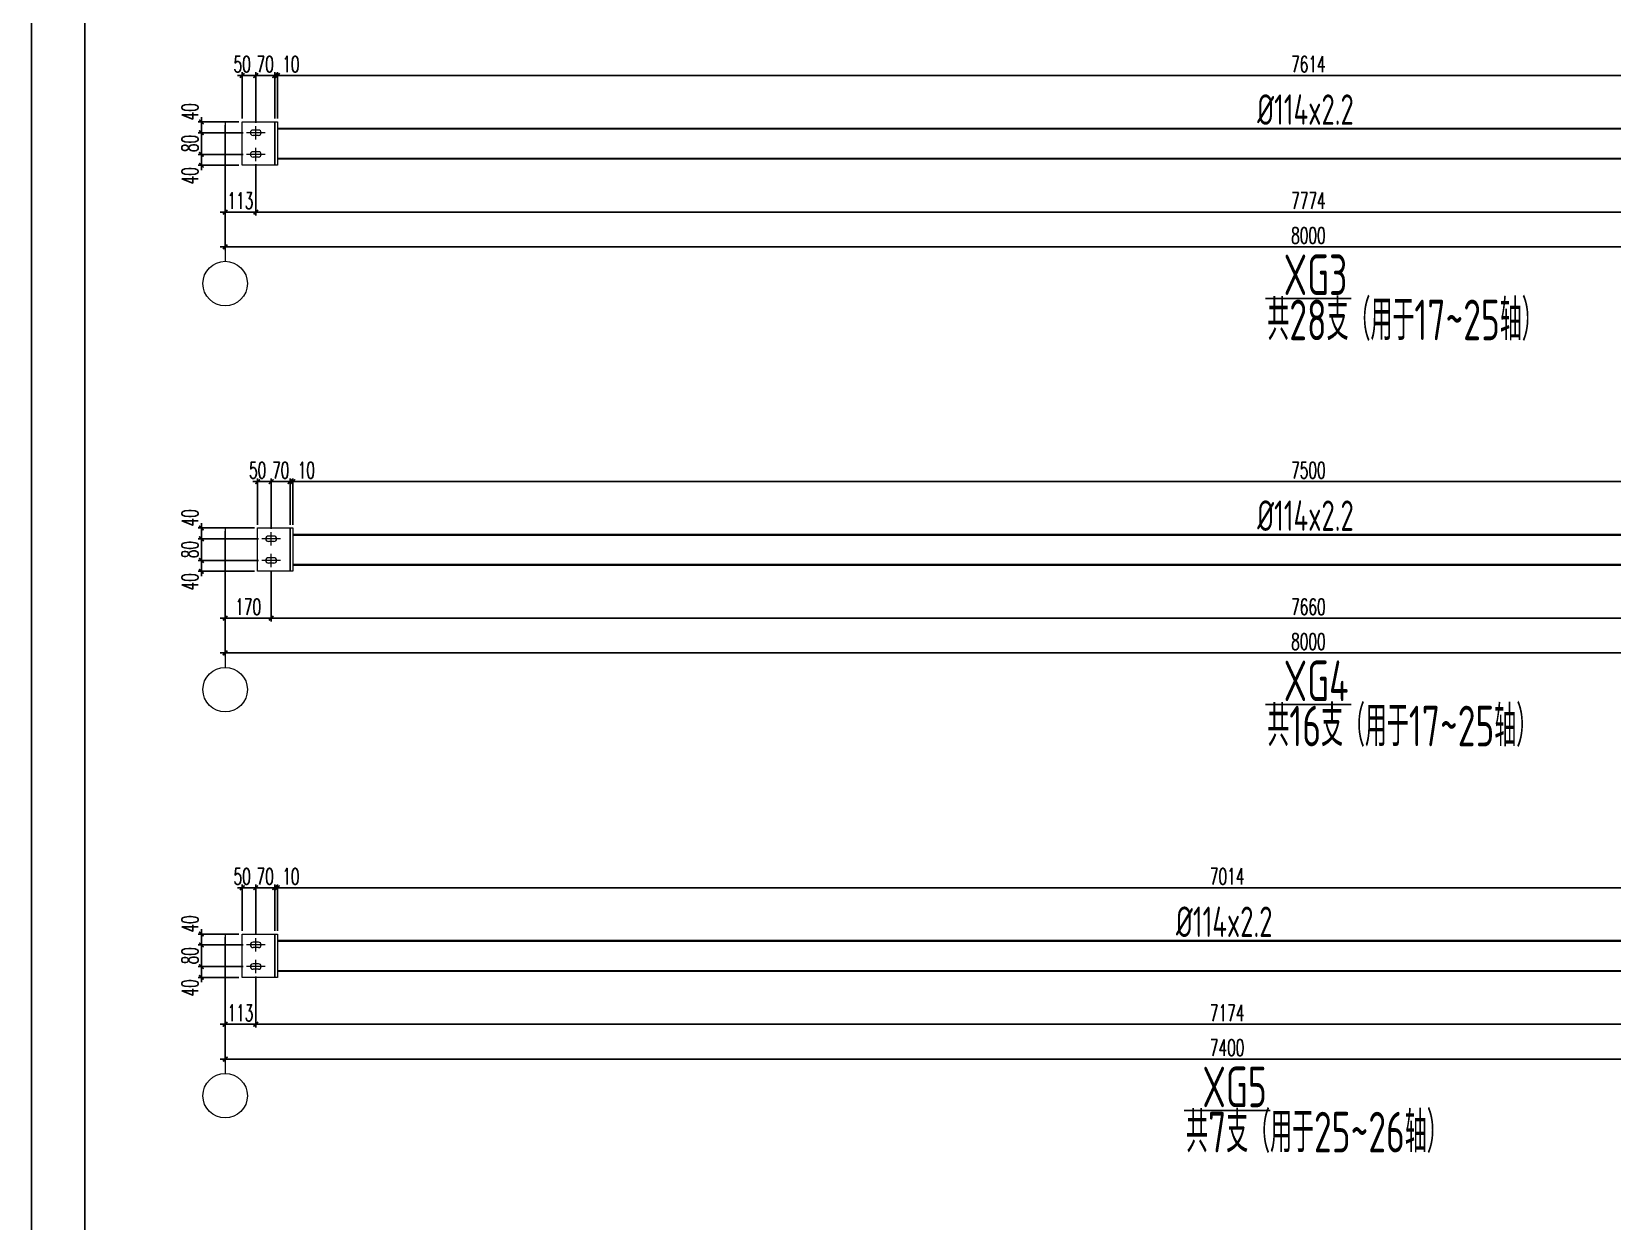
# Model space of a CAD drawing. Header units: inches. Extents: x 129725932 to 129894734, y 55771230 to 55809283.
# Drawn here: x 129785752 to 129791589, y 55779657 to 55784052 of the extents above; entities that cross this region are included whole.
import ezdxf
from ezdxf.enums import TextEntityAlignment as Align

# ---------------------------------------------------------------- set-up
doc = ezdxf.new("R2010")
doc.units = ezdxf.units.IN
doc.header["$MEASUREMENT"] = 0
doc.linetypes.add('CENTER', pattern=[50.8, 31.75, -6.35, 6.35, -6.35])
for name, color, linetype, lineweight in [('Bolt', 252, 'Continuous', 9), ('标注', 8, 'Continuous', 9), ('轴线层', 1, 'CENTER', 15), ('黄线', 2, 'Continuous', 13)]:
    doc.layers.add(name, color=color, linetype=linetype, lineweight=lineweight)
doc.layers.add('DIM', color=3, linetype='Continuous')
doc.layers.add('TK', color=140, linetype='Continuous')
doc.styles.add('ARIAL', font='swisscl.ttf', dxfattribs={"width": 0.7})
doc.styles.add('DIM_FONT', font='romans.shx', dxfattribs={"width": 0.618, "bigfont": '1hztxt.shx'})
doc.styles.add('hz', font='gbenor.shx', dxfattribs={"width": 0.75, "height": 100, "bigfont": 'gbcbig.shx'})
doc.styles.add('HZXY', font='romand.shx', dxfattribs={"bigfont": 'hzxy.shx'})
doc.dimstyles.new('WGH(1)', dxfattribs={"dimscale": 1.2, "dimtxt": 100, "dimasz": 0.5, "dimexe": 75, "dimexo": 75, "dimgap": 50, "dimtad": 1, "dimdec": 0, "dimzin": 0, "dimdsep": 46, "dimtxsty": 'DIM_FONT', "dimblk1": '_DIMX', "dimblk2": '_DIMX', "dimsah": 1, "dimcen": 0.09, "dimclrd": 3, "dimclre": 3, "dimclrt": 7, "dimadec": 0, "dimazin": 0, "dimtfac": 1, "dimtdec": 0, "dimtix": 1, "dimtmove": 2, "dimatfit": 3, "dimldrblk": '_DIMX', "dimfxl": 0, "dimtolj": 1, "dimtzin": 0, "dimarcsym": 0})

# ---------------------------------------------------------------- blocks, each defined once
blk = doc.blocks.new('11111')
at = {"layer": 'TK', "lineweight": -3}
for p, q in [((6334425.8, 2886357), (6334425.8, 2870306.6)), ((6334616.6, 2885879.9), (6334616.6, 2870497.5)), ((6334616.6, 2870497.5), (6334616.6, 2885879.9))]:
    blk.add_line(p, q, dxfattribs=at)
for tag, height, style, width, p in [('PROJECT-NAME', 95.4, 'HZXY', 0.8, (6339242.7, 2871015.3)), ('ITEM-NAME', 95.4, 'HZXY', 0.8, (6341079.8, 2871018.9)), ('DISCIPLINE', 57.3, 'HZXY', 1, (6344328.6, 2871082.6)), ('STATUS', 57.3, 'HZXY', 0.8, (6345235.8, 2871000.4)), ('DRAWING-TITLE', 95.4, 'HZXY', 0.8, (6342797.5, 2870944.3)), ('SCALE', 57.3, 'ARIAL', 1, (6344326.2, 2870923)), ('版本号', 57.3, 'HZXY', 1, (6337057.1, 2870903.9)), ('REWORK-DATE', 57.3, 'ARIAL', 1, (6337574.4, 2870911.2)), ('DRAWING-TITLE', 95.4, 'HZXY', 0.8, (6342791.4, 2870805.4)), ('DATE', 57.3, 'ARIAL', 1, (6344324.1, 2870749.1)), ('版本号', 57.3, 'HZXY', 1, (6337057.1, 2870735.6)), ('REWORK-DATE', 57.3, 'ARIAL', 1, (6337574.4, 2870744.2)), ('DRAWING-TITLE', 95.4, 'HZXY', 0.8, (6342792.9, 2870673)), ('PROJECT-NUMBER', 57.3, 'ARIAL', 0.9, (6345225.3, 2870672.6)), ('REWORK-DATE', 57.3, 'ARIAL', 1, (6337574.4, 2870577.2)), ('DRAWING-NUMBER', 57.3, 'ARIAL', 1, (6344326.7, 2870583.8)), ('版本号', 57.3, 'HZXY', 1, (6337057.1, 2870574.3))]:
    blk.add_attdef(tag, text='', height=height, dxfattribs=dict(at, style=style, width=width)).set_placement(p, align=Align.MIDDLE)
blk = doc.blocks.new('_DIMX')
blk.add_line((-150, 0), (150, 0))
at = {"const_width": 50}
blk.add_lwpolyline([(-70, -70), (70, 70)], dxfattribs=at)
blk = doc.blocks.new('*D886')
at = {"layer": 'Defpoints', "color": 0}
for p in [(129786466.2, 55783718.1), (129786579.2, 55783573.4), (129786466.2, 55783384.8)]:
    blk.add_point(p, dxfattribs=at)
at = {"layer": 'DIM', "color": 3, "lineweight": -2}
for p, q in [((129786466.2, 55783706.1), (129786466.2, 55783372.8)), ((129786579.2, 55783561.4), (129786579.2, 55783372.8)), ((129786466.1, 55783384.8), (129786466, 55783384.8)), ((129786579.2, 55783384.8), (129786466.2, 55783384.8)), ((129786579.3, 55783384.8), (129786579.4, 55783384.8))]:
    blk.add_line(p, q, dxfattribs=at)
at = {"layer": 'DIM', "color": 3, "lineweight": -2, "xscale": 0.1199999999999999, "yscale": 0.1199999999999999, "zscale": 0.1199999999999999}
blk.add_blockref('_DIMX', (129786466.2, 55783384.8), dxfattribs=at)
at = {"layer": 'DIM', "color": 3, "lineweight": -2, "xscale": 0.1199999999999999, "yscale": 0.1199999999999999, "zscale": 0.1199999999999999, "rotation": 180}
blk.add_blockref('_DIMX', (129786579.2, 55783384.8), dxfattribs=at)
at = {"layer": 'DIM', "color": 7, "insert": (129786522.7, 55783426.8), "char_height": 60, "attachment_point": 5, "style": 'DIM_FONT'}
blk.add_mtext('\\A1;113', dxfattribs=at)
blk = doc.blocks.new('*D887')
at = {"layer": 'Defpoints', "color": 0}
for p in [(129786579.2, 55783573.4), (129794353.2, 55783573.4), (129794353.2, 55783384.8)]:
    blk.add_point(p, dxfattribs=at)
at = {"layer": 'DIM', "color": 3, "lineweight": -2}
for p, q in [((129786579.2, 55783561.4), (129786579.2, 55783372.8)), ((129794353.2, 55783561.4), (129794353.2, 55783372.8)), ((129786579.3, 55783384.8), (129794353.1, 55783384.8))]:
    blk.add_line(p, q, dxfattribs=at)
at = {"layer": 'DIM', "color": 3, "lineweight": -2, "xscale": 0.1199999999999999, "yscale": 0.1199999999999999, "zscale": 0.1199999999999999, "rotation": 180}
blk.add_blockref('_DIMX', (129786579.2, 55783384.8), dxfattribs=at)
at = {"layer": 'DIM', "color": 3, "lineweight": -2, "xscale": 0.1199999999999999, "yscale": 0.1199999999999999, "zscale": 0.1199999999999999}
blk.add_blockref('_DIMX', (129794353.2, 55783384.8), dxfattribs=at)
at = {"layer": 'DIM', "color": 7, "insert": (129790466.2, 55783426.8), "char_height": 60, "attachment_point": 5, "style": 'DIM_FONT'}
blk.add_mtext('\\A1;7774', dxfattribs=at)
blk = doc.blocks.new('*D889')
at = {"layer": 'Defpoints', "color": 0}
for p in [(129786466.2, 55783718.1), (129794466.2, 55783718.1), (129794466.2, 55783256.5)]:
    blk.add_point(p, dxfattribs=at)
at = {"layer": 'DIM', "color": 3, "lineweight": -2}
for p, q in [((129786466.2, 55783706.1), (129786466.2, 55783244.5)), ((129794466.2, 55783706.1), (129794466.2, 55783244.5)), ((129786466.3, 55783256.5), (129794466.1, 55783256.5))]:
    blk.add_line(p, q, dxfattribs=at)
at = {"layer": 'DIM', "color": 3, "lineweight": -2, "xscale": 0.1199999999999999, "yscale": 0.1199999999999999, "zscale": 0.1199999999999999, "rotation": 180}
blk.add_blockref('_DIMX', (129786466.2, 55783256.5), dxfattribs=at)
at = {"layer": 'DIM', "color": 3, "lineweight": -2, "xscale": 0.1199999999999999, "yscale": 0.1199999999999999, "zscale": 0.1199999999999999}
blk.add_blockref('_DIMX', (129794466.2, 55783256.5), dxfattribs=at)
at = {"layer": 'DIM', "color": 7, "insert": (129790466.2, 55783298.5), "char_height": 60, "attachment_point": 5, "style": 'DIM_FONT'}
blk.add_mtext('\\A1;8000', dxfattribs=at)
blk = doc.blocks.new('*D890')
at = {"layer": 'Defpoints', "color": 0}
for p in [(129786579.2, 55783889.2), (129786529.2, 55783718.1), (129786579.2, 55783702.8)]:
    blk.add_point(p, dxfattribs=at)
at = {"layer": 'DIM', "color": 3, "lineweight": -2}
for p, q in [((129786529.2, 55783730.1), (129786529.2, 55783901.2)), ((129786579.2, 55783714.8), (129786579.2, 55783901.2)), ((129786529.3, 55783889.2), (129786579.1, 55783889.2))]:
    blk.add_line(p, q, dxfattribs=at)
at = {"layer": 'DIM', "color": 3, "lineweight": -2, "xscale": 0.1199999999999999, "yscale": 0.1199999999999999, "zscale": 0.1199999999999999, "rotation": 180}
blk.add_blockref('_DIMX', (129786529.2, 55783889.2), dxfattribs=at)
at = {"layer": 'DIM', "color": 3, "lineweight": -2, "xscale": 0.1199999999999999, "yscale": 0.1199999999999999, "zscale": 0.1199999999999999}
blk.add_blockref('_DIMX', (129786579.2, 55783889.2), dxfattribs=at)
at = {"layer": 'DIM', "color": 7, "insert": (129786529.1, 55783931.2), "char_height": 60, "attachment_point": 5, "style": 'DIM_FONT'}
blk.add_mtext('\\A1;50', dxfattribs=at)
blk = doc.blocks.new('*D891')
at = {"layer": 'Defpoints', "color": 0}
for p in [(129786649.2, 55783889.2), (129786579.2, 55783702.8), (129786649.2, 55783718.1)]:
    blk.add_point(p, dxfattribs=at)
at = {"layer": 'DIM', "color": 3, "lineweight": -2}
for p, q in [((129786579.2, 55783714.8), (129786579.2, 55783901.2)), ((129786649.2, 55783730.1), (129786649.2, 55783901.2)), ((129786579.1, 55783889.2), (129786579, 55783889.2)), ((129786579.2, 55783889.2), (129786649.2, 55783889.2)), ((129786649.3, 55783889.2), (129786649.4, 55783889.2))]:
    blk.add_line(p, q, dxfattribs=at)
at = {"layer": 'DIM', "color": 3, "lineweight": -2, "xscale": 0.1199999999999999, "yscale": 0.1199999999999999, "zscale": 0.1199999999999999}
blk.add_blockref('_DIMX', (129786579.2, 55783889.2), dxfattribs=at)
at = {"layer": 'DIM', "color": 3, "lineweight": -2, "xscale": 0.1199999999999999, "yscale": 0.1199999999999999, "zscale": 0.1199999999999999, "rotation": 180}
blk.add_blockref('_DIMX', (129786649.2, 55783889.2), dxfattribs=at)
at = {"layer": 'DIM', "color": 7, "insert": (129786614.2, 55783931.2), "char_height": 60, "attachment_point": 5, "style": 'DIM_FONT'}
blk.add_mtext('\\A1;70', dxfattribs=at)
blk = doc.blocks.new('*D892')
at = {"layer": 'Defpoints', "color": 0}
for p in [(129786659.2, 55783889.2), (129786649.2, 55783718.1), (129786659.2, 55783718.1)]:
    blk.add_point(p, dxfattribs=at)
at = {"layer": 'DIM', "color": 3, "lineweight": -2}
for p, q in [((129786649.2, 55783730.1), (129786649.2, 55783901.2)), ((129786659.2, 55783730.1), (129786659.2, 55783901.2)), ((129786649.1, 55783889.2), (129786649, 55783889.2)), ((129786649.2, 55783889.2), (129786659.2, 55783889.2)), ((129786659.3, 55783889.2), (129786659.4, 55783889.2))]:
    blk.add_line(p, q, dxfattribs=at)
at = {"layer": 'DIM', "color": 3, "lineweight": -2, "xscale": 0.1199999999999999, "yscale": 0.1199999999999999, "zscale": 0.1199999999999999}
blk.add_blockref('_DIMX', (129786649.2, 55783889.2), dxfattribs=at)
at = {"layer": 'DIM', "color": 3, "lineweight": -2, "xscale": 0.1199999999999999, "yscale": 0.1199999999999999, "zscale": 0.1199999999999999, "rotation": 180}
blk.add_blockref('_DIMX', (129786659.2, 55783889.2), dxfattribs=at)
at = {"layer": 'DIM', "color": 7, "insert": (129786708.9, 55783931.2), "char_height": 60, "attachment_point": 5, "style": 'DIM_FONT'}
blk.add_mtext('\\A1;10', dxfattribs=at)
blk = doc.blocks.new('*D893')
at = {"layer": 'Defpoints', "color": 0}
for p in [(129794273.2, 55783889.2), (129786659.2, 55783718.1), (129794273.2, 55783718.1)]:
    blk.add_point(p, dxfattribs=at)
at = {"layer": 'DIM', "color": 3, "lineweight": -2}
for p, q in [((129786659.2, 55783730.1), (129786659.2, 55783901.2)), ((129794273.2, 55783730.1), (129794273.2, 55783901.2)), ((129786659.3, 55783889.2), (129794273.1, 55783889.2))]:
    blk.add_line(p, q, dxfattribs=at)
at = {"layer": 'DIM', "color": 3, "lineweight": -2, "xscale": 0.1199999999999999, "yscale": 0.1199999999999999, "zscale": 0.1199999999999999, "rotation": 180}
blk.add_blockref('_DIMX', (129786659.2, 55783889.2), dxfattribs=at)
at = {"layer": 'DIM', "color": 3, "lineweight": -2, "xscale": 0.1199999999999999, "yscale": 0.1199999999999999, "zscale": 0.1199999999999999}
blk.add_blockref('_DIMX', (129794273.2, 55783889.2), dxfattribs=at)
at = {"layer": 'DIM', "color": 7, "insert": (129790466.2, 55783931.2), "char_height": 60, "attachment_point": 5, "style": 'DIM_FONT'}
blk.add_mtext('\\A1;7614', dxfattribs=at)
blk = doc.blocks.new('*D897')
at = {"layer": 'Defpoints', "color": 0}
for p in [(129786378.4, 55783678.1), (129786529.2, 55783718.1), (129786544.5, 55783678.1)]:
    blk.add_point(p, dxfattribs=at)
at = {"layer": 'DIM', "color": 3, "lineweight": -2}
for p, q in [((129786517.2, 55783718.1), (129786366.4, 55783718.1)), ((129786532.5, 55783678.1), (129786366.4, 55783678.1)), ((129786378.4, 55783718), (129786378.4, 55783678.2))]:
    blk.add_line(p, q, dxfattribs=at)
at = {"layer": 'DIM', "color": 3, "lineweight": -2, "xscale": 0.1199999999999999, "yscale": 0.1199999999999999, "zscale": 0.1199999999999999}
for p, rotation in [((129786378.4, 55783718.1), 90), ((129786378.4, 55783678.1), 270)]:
    blk.add_blockref('_DIMX', p, dxfattribs=dict(at, rotation=rotation))
at = {"layer": 'DIM', "color": 7, "insert": (129786336.4, 55783755.4), "char_height": 60, "attachment_point": 5, "rotation": 90, "style": 'DIM_FONT'}
blk.add_mtext('\\A1;40', dxfattribs=at)
blk = doc.blocks.new('*D898')
at = {"layer": 'Defpoints', "color": 0}
for p in [(129786544.5, 55783678.1), (129786378.4, 55783598.1), (129786544.5, 55783598.1)]:
    blk.add_point(p, dxfattribs=at)
at = {"layer": 'DIM', "color": 3, "lineweight": -2}
for p, q in [((129786532.5, 55783678.1), (129786366.4, 55783678.1)), ((129786378.4, 55783678.2), (129786378.4, 55783678.3)), ((129786378.4, 55783678.1), (129786378.4, 55783598.1)), ((129786532.5, 55783598.1), (129786366.4, 55783598.1)), ((129786378.4, 55783598), (129786378.4, 55783597.8))]:
    blk.add_line(p, q, dxfattribs=at)
at = {"layer": 'DIM', "color": 3, "lineweight": -2, "xscale": 0.1199999999999999, "yscale": 0.1199999999999999, "zscale": 0.1199999999999999}
for p, rotation in [((129786378.4, 55783678.1), 270), ((129786378.4, 55783598.1), 90)]:
    blk.add_blockref('_DIMX', p, dxfattribs=dict(at, rotation=rotation))
at = {"layer": 'DIM', "color": 7, "insert": (129786336.4, 55783638.1), "char_height": 60, "attachment_point": 5, "rotation": 90, "style": 'DIM_FONT'}
blk.add_mtext('\\A1;80', dxfattribs=at)
blk = doc.blocks.new('*D899')
at = {"layer": 'Defpoints', "color": 0}
for p in [(129786378.4, 55783558.1), (129786529.2, 55783558.1), (129786544.5, 55783598.1)]:
    blk.add_point(p, dxfattribs=at)
at = {"layer": 'DIM', "color": 3, "lineweight": -2}
for p, q in [((129786532.5, 55783598.1), (129786366.4, 55783598.1)), ((129786517.2, 55783558.1), (129786366.4, 55783558.1)), ((129786378.4, 55783598), (129786378.4, 55783558.2))]:
    blk.add_line(p, q, dxfattribs=at)
at = {"layer": 'DIM', "color": 3, "lineweight": -2, "xscale": 0.1199999999999999, "yscale": 0.1199999999999999, "zscale": 0.1199999999999999}
for p, rotation in [((129786378.4, 55783598.1), 90), ((129786378.4, 55783558.1), 270)]:
    blk.add_blockref('_DIMX', p, dxfattribs=dict(at, rotation=rotation))
at = {"layer": 'DIM', "color": 7, "insert": (129786336.4, 55783519.1), "char_height": 60, "attachment_point": 5, "rotation": 90, "style": 'DIM_FONT'}
blk.add_mtext('\\A1;40', dxfattribs=at)
blk = doc.blocks.new('*D900')
at = {"layer": 'Defpoints', "color": 0}
for p in [(129786466.2, 55780718.1), (129786579.2, 55780573.4), (129786466.2, 55780384.8)]:
    blk.add_point(p, dxfattribs=at)
at = {"layer": 'DIM', "color": 3, "lineweight": -2}
for p, q in [((129786466.2, 55780706.1), (129786466.2, 55780372.8)), ((129786579.2, 55780561.4), (129786579.2, 55780372.8)), ((129786466.1, 55780384.8), (129786466, 55780384.8)), ((129786579.2, 55780384.8), (129786466.2, 55780384.8)), ((129786579.3, 55780384.8), (129786579.4, 55780384.8))]:
    blk.add_line(p, q, dxfattribs=at)
at = {"layer": 'DIM', "color": 3, "lineweight": -2, "xscale": 0.1199999999999999, "yscale": 0.1199999999999999, "zscale": 0.1199999999999999}
blk.add_blockref('_DIMX', (129786466.2, 55780384.8), dxfattribs=at)
at = {"layer": 'DIM', "color": 3, "lineweight": -2, "xscale": 0.1199999999999999, "yscale": 0.1199999999999999, "zscale": 0.1199999999999999, "rotation": 180}
blk.add_blockref('_DIMX', (129786579.2, 55780384.8), dxfattribs=at)
at = {"layer": 'DIM', "color": 7, "insert": (129786522.7, 55780426.8), "char_height": 60, "attachment_point": 5, "style": 'DIM_FONT'}
blk.add_mtext('\\A1;113', dxfattribs=at)
blk = doc.blocks.new('*D901')
at = {"layer": 'Defpoints', "color": 0}
for p in [(129786579.2, 55780573.4), (129793753.2, 55780573.4), (129793753.2, 55780384.8)]:
    blk.add_point(p, dxfattribs=at)
at = {"layer": 'DIM', "color": 3, "lineweight": -2}
for p, q in [((129786579.2, 55780561.4), (129786579.2, 55780372.8)), ((129793753.2, 55780561.4), (129793753.2, 55780372.8)), ((129786579.3, 55780384.8), (129793753.1, 55780384.8))]:
    blk.add_line(p, q, dxfattribs=at)
at = {"layer": 'DIM', "color": 3, "lineweight": -2, "xscale": 0.1199999999999999, "yscale": 0.1199999999999999, "zscale": 0.1199999999999999, "rotation": 180}
blk.add_blockref('_DIMX', (129786579.2, 55780384.8), dxfattribs=at)
at = {"layer": 'DIM', "color": 3, "lineweight": -2, "xscale": 0.1199999999999999, "yscale": 0.1199999999999999, "zscale": 0.1199999999999999}
blk.add_blockref('_DIMX', (129793753.2, 55780384.8), dxfattribs=at)
at = {"layer": 'DIM', "color": 7, "insert": (129790166.2, 55780426.8), "char_height": 60, "attachment_point": 5, "style": 'DIM_FONT'}
blk.add_mtext('\\A1;7174', dxfattribs=at)
blk = doc.blocks.new('*D903')
at = {"layer": 'Defpoints', "color": 0}
for p in [(129786466.2, 55780718.1), (129793866.2, 55780718.1), (129793866.2, 55780256.5)]:
    blk.add_point(p, dxfattribs=at)
at = {"layer": 'DIM', "color": 3, "lineweight": -2}
for p, q in [((129786466.2, 55780706.1), (129786466.2, 55780244.5)), ((129793866.2, 55780706.1), (129793866.2, 55780244.5)), ((129786466.3, 55780256.5), (129793866.1, 55780256.5))]:
    blk.add_line(p, q, dxfattribs=at)
at = {"layer": 'DIM', "color": 3, "lineweight": -2, "xscale": 0.1199999999999999, "yscale": 0.1199999999999999, "zscale": 0.1199999999999999, "rotation": 180}
blk.add_blockref('_DIMX', (129786466.2, 55780256.5), dxfattribs=at)
at = {"layer": 'DIM', "color": 3, "lineweight": -2, "xscale": 0.1199999999999999, "yscale": 0.1199999999999999, "zscale": 0.1199999999999999}
blk.add_blockref('_DIMX', (129793866.2, 55780256.5), dxfattribs=at)
at = {"layer": 'DIM', "color": 7, "insert": (129790166.2, 55780298.5), "char_height": 60, "attachment_point": 5, "style": 'DIM_FONT'}
blk.add_mtext('\\A1;7400', dxfattribs=at)
blk = doc.blocks.new('*D904')
at = {"layer": 'Defpoints', "color": 0}
for p in [(129786579.2, 55780889.2), (129786529.2, 55780718.1), (129786579.2, 55780702.8)]:
    blk.add_point(p, dxfattribs=at)
at = {"layer": 'DIM', "color": 3, "lineweight": -2}
for p, q in [((129786529.2, 55780730.1), (129786529.2, 55780901.2)), ((129786529.3, 55780889.2), (129786579.1, 55780889.2)), ((129786579.2, 55780714.8), (129786579.2, 55780901.2))]:
    blk.add_line(p, q, dxfattribs=at)
at = {"layer": 'DIM', "color": 3, "lineweight": -2, "xscale": 0.1199999999999999, "yscale": 0.1199999999999999, "zscale": 0.1199999999999999, "rotation": 180}
blk.add_blockref('_DIMX', (129786529.2, 55780889.2), dxfattribs=at)
at = {"layer": 'DIM', "color": 3, "lineweight": -2, "xscale": 0.1199999999999999, "yscale": 0.1199999999999999, "zscale": 0.1199999999999999}
blk.add_blockref('_DIMX', (129786579.2, 55780889.2), dxfattribs=at)
at = {"layer": 'DIM', "color": 7, "insert": (129786529.1, 55780931.2), "char_height": 60, "attachment_point": 5, "style": 'DIM_FONT'}
blk.add_mtext('\\A1;50', dxfattribs=at)
blk = doc.blocks.new('*D905')
at = {"layer": 'Defpoints', "color": 0}
for p in [(129786649.2, 55780889.2), (129786579.2, 55780702.8), (129786649.2, 55780718.1)]:
    blk.add_point(p, dxfattribs=at)
at = {"layer": 'DIM', "color": 3, "lineweight": -2}
for p, q in [((129786579.1, 55780889.2), (129786579, 55780889.2)), ((129786579.2, 55780714.8), (129786579.2, 55780901.2)), ((129786579.2, 55780889.2), (129786649.2, 55780889.2)), ((129786649.2, 55780730.1), (129786649.2, 55780901.2)), ((129786649.3, 55780889.2), (129786649.4, 55780889.2))]:
    blk.add_line(p, q, dxfattribs=at)
at = {"layer": 'DIM', "color": 3, "lineweight": -2, "xscale": 0.1199999999999999, "yscale": 0.1199999999999999, "zscale": 0.1199999999999999}
blk.add_blockref('_DIMX', (129786579.2, 55780889.2), dxfattribs=at)
at = {"layer": 'DIM', "color": 3, "lineweight": -2, "xscale": 0.1199999999999999, "yscale": 0.1199999999999999, "zscale": 0.1199999999999999, "rotation": 180}
blk.add_blockref('_DIMX', (129786649.2, 55780889.2), dxfattribs=at)
at = {"layer": 'DIM', "color": 7, "insert": (129786614.2, 55780931.2), "char_height": 60, "attachment_point": 5, "style": 'DIM_FONT'}
blk.add_mtext('\\A1;70', dxfattribs=at)
blk = doc.blocks.new('*D906')
at = {"layer": 'Defpoints', "color": 0}
for p in [(129786659.2, 55780889.2), (129786649.2, 55780718.1), (129786659.2, 55780718.1)]:
    blk.add_point(p, dxfattribs=at)
at = {"layer": 'DIM', "color": 3, "lineweight": -2}
for p, q in [((129786649.1, 55780889.2), (129786649, 55780889.2)), ((129786649.2, 55780730.1), (129786649.2, 55780901.2)), ((129786649.2, 55780889.2), (129786659.2, 55780889.2)), ((129786659.2, 55780730.1), (129786659.2, 55780901.2)), ((129786659.3, 55780889.2), (129786659.4, 55780889.2))]:
    blk.add_line(p, q, dxfattribs=at)
at = {"layer": 'DIM', "color": 3, "lineweight": -2, "xscale": 0.1199999999999999, "yscale": 0.1199999999999999, "zscale": 0.1199999999999999}
blk.add_blockref('_DIMX', (129786649.2, 55780889.2), dxfattribs=at)
at = {"layer": 'DIM', "color": 3, "lineweight": -2, "xscale": 0.1199999999999999, "yscale": 0.1199999999999999, "zscale": 0.1199999999999999, "rotation": 180}
blk.add_blockref('_DIMX', (129786659.2, 55780889.2), dxfattribs=at)
at = {"layer": 'DIM', "color": 7, "insert": (129786708.9, 55780931.2), "char_height": 60, "attachment_point": 5, "style": 'DIM_FONT'}
blk.add_mtext('\\A1;10', dxfattribs=at)
blk = doc.blocks.new('*D907')
at = {"layer": 'Defpoints', "color": 0}
for p in [(129793673.2, 55780889.2), (129786659.2, 55780718.1), (129793673.2, 55780718.1)]:
    blk.add_point(p, dxfattribs=at)
at = {"layer": 'DIM', "color": 3, "lineweight": -2}
for p, q in [((129786659.2, 55780730.1), (129786659.2, 55780901.2)), ((129786659.3, 55780889.2), (129793673.1, 55780889.2)), ((129793673.2, 55780730.1), (129793673.2, 55780901.2))]:
    blk.add_line(p, q, dxfattribs=at)
at = {"layer": 'DIM', "color": 3, "lineweight": -2, "xscale": 0.1199999999999999, "yscale": 0.1199999999999999, "zscale": 0.1199999999999999, "rotation": 180}
blk.add_blockref('_DIMX', (129786659.2, 55780889.2), dxfattribs=at)
at = {"layer": 'DIM', "color": 3, "lineweight": -2, "xscale": 0.1199999999999999, "yscale": 0.1199999999999999, "zscale": 0.1199999999999999}
blk.add_blockref('_DIMX', (129793673.2, 55780889.2), dxfattribs=at)
at = {"layer": 'DIM', "color": 7, "insert": (129790166.2, 55780931.2), "char_height": 60, "attachment_point": 5, "style": 'DIM_FONT'}
blk.add_mtext('\\A1;7014', dxfattribs=at)
blk = doc.blocks.new('*D911')
at = {"layer": 'Defpoints', "color": 0}
for p in [(129786529.2, 55780718.1), (129786378.4, 55780678.1), (129786544.5, 55780678.1)]:
    blk.add_point(p, dxfattribs=at)
at = {"layer": 'DIM', "color": 3, "lineweight": -2}
for p, q in [((129786517.2, 55780718.1), (129786366.4, 55780718.1)), ((129786378.4, 55780718), (129786378.4, 55780678.2)), ((129786532.5, 55780678.1), (129786366.4, 55780678.1))]:
    blk.add_line(p, q, dxfattribs=at)
at = {"layer": 'DIM', "color": 3, "lineweight": -2, "xscale": 0.1199999999999999, "yscale": 0.1199999999999999, "zscale": 0.1199999999999999}
for p, rotation in [((129786378.4, 55780718.1), 90), ((129786378.4, 55780678.1), 270)]:
    blk.add_blockref('_DIMX', p, dxfattribs=dict(at, rotation=rotation))
at = {"layer": 'DIM', "color": 7, "insert": (129786336.4, 55780755.4), "char_height": 60, "attachment_point": 5, "rotation": 90, "style": 'DIM_FONT'}
blk.add_mtext('\\A1;40', dxfattribs=at)
blk = doc.blocks.new('*D912')
at = {"layer": 'Defpoints', "color": 0}
for p in [(129786544.5, 55780678.1), (129786378.4, 55780598.1), (129786544.5, 55780598.1)]:
    blk.add_point(p, dxfattribs=at)
at = {"layer": 'DIM', "color": 3, "lineweight": -2}
for p, q in [((129786532.5, 55780678.1), (129786366.4, 55780678.1)), ((129786378.4, 55780678.2), (129786378.4, 55780678.3)), ((129786378.4, 55780678.1), (129786378.4, 55780598.1)), ((129786532.5, 55780598.1), (129786366.4, 55780598.1)), ((129786378.4, 55780598), (129786378.4, 55780597.8))]:
    blk.add_line(p, q, dxfattribs=at)
at = {"layer": 'DIM', "color": 3, "lineweight": -2, "xscale": 0.1199999999999999, "yscale": 0.1199999999999999, "zscale": 0.1199999999999999}
for p, rotation in [((129786378.4, 55780678.1), 270), ((129786378.4, 55780598.1), 90)]:
    blk.add_blockref('_DIMX', p, dxfattribs=dict(at, rotation=rotation))
at = {"layer": 'DIM', "color": 7, "insert": (129786336.4, 55780638.1), "char_height": 60, "attachment_point": 5, "rotation": 90, "style": 'DIM_FONT'}
blk.add_mtext('\\A1;80', dxfattribs=at)
blk = doc.blocks.new('*D913')
at = {"layer": 'Defpoints', "color": 0}
for p in [(129786544.5, 55780598.1), (129786378.4, 55780558.1), (129786529.2, 55780558.1)]:
    blk.add_point(p, dxfattribs=at)
at = {"layer": 'DIM', "color": 3, "lineweight": -2}
for p, q in [((129786532.5, 55780598.1), (129786366.4, 55780598.1)), ((129786378.4, 55780598), (129786378.4, 55780558.2)), ((129786517.2, 55780558.1), (129786366.4, 55780558.1))]:
    blk.add_line(p, q, dxfattribs=at)
at = {"layer": 'DIM', "color": 3, "lineweight": -2, "xscale": 0.1199999999999999, "yscale": 0.1199999999999999, "zscale": 0.1199999999999999}
for p, rotation in [((129786378.4, 55780598.1), 90), ((129786378.4, 55780558.1), 270)]:
    blk.add_blockref('_DIMX', p, dxfattribs=dict(at, rotation=rotation))
at = {"layer": 'DIM', "color": 7, "insert": (129786336.4, 55780519.1), "char_height": 60, "attachment_point": 5, "rotation": 90, "style": 'DIM_FONT'}
blk.add_mtext('\\A1;40', dxfattribs=at)
blk = doc.blocks.new('*D946')
at = {"layer": 'Defpoints', "color": 0}
for p in [(129786466.2, 55782218.1), (129786636.2, 55782073.4), (129786466.2, 55781884.8)]:
    blk.add_point(p, dxfattribs=at)
at = {"layer": 'DIM', "color": 3, "lineweight": -2}
for p, q in [((129786466.2, 55782206.1), (129786466.2, 55781872.8)), ((129786636.2, 55782061.4), (129786636.2, 55781872.8)), ((129786636.1, 55781884.8), (129786466.3, 55781884.8))]:
    blk.add_line(p, q, dxfattribs=at)
at = {"layer": 'DIM', "color": 3, "lineweight": -2, "xscale": 0.1199999999999999, "yscale": 0.1199999999999999, "zscale": 0.1199999999999999, "rotation": 180}
blk.add_blockref('_DIMX', (129786466.2, 55781884.8), dxfattribs=at)
at = {"layer": 'DIM', "color": 3, "lineweight": -2, "xscale": 0.1199999999999999, "yscale": 0.1199999999999999, "zscale": 0.1199999999999999}
blk.add_blockref('_DIMX', (129786636.2, 55781884.8), dxfattribs=at)
at = {"layer": 'DIM', "color": 7, "insert": (129786551.2, 55781926.8), "char_height": 60, "attachment_point": 5, "style": 'DIM_FONT'}
blk.add_mtext('\\A1;170', dxfattribs=at)
blk = doc.blocks.new('*D947')
at = {"layer": 'Defpoints', "color": 0}
for p in [(129786636.2, 55782073.4), (129794296.2, 55782073.4), (129794296.2, 55781884.8)]:
    blk.add_point(p, dxfattribs=at)
at = {"layer": 'DIM', "color": 3, "lineweight": -2}
for p, q in [((129786636.2, 55782061.4), (129786636.2, 55781872.8)), ((129794296.2, 55782061.4), (129794296.2, 55781872.8)), ((129786636.3, 55781884.8), (129794296.1, 55781884.8))]:
    blk.add_line(p, q, dxfattribs=at)
at = {"layer": 'DIM', "color": 3, "lineweight": -2, "xscale": 0.1199999999999999, "yscale": 0.1199999999999999, "zscale": 0.1199999999999999, "rotation": 180}
blk.add_blockref('_DIMX', (129786636.2, 55781884.8), dxfattribs=at)
at = {"layer": 'DIM', "color": 3, "lineweight": -2, "xscale": 0.1199999999999999, "yscale": 0.1199999999999999, "zscale": 0.1199999999999999}
blk.add_blockref('_DIMX', (129794296.2, 55781884.8), dxfattribs=at)
at = {"layer": 'DIM', "color": 7, "insert": (129790466.2, 55781926.8), "char_height": 60, "attachment_point": 5, "style": 'DIM_FONT'}
blk.add_mtext('\\A1;7660', dxfattribs=at)
blk = doc.blocks.new('*D949')
at = {"layer": 'Defpoints', "color": 0}
for p in [(129786466.2, 55782218.1), (129794466.2, 55782218.1), (129794466.2, 55781756.5)]:
    blk.add_point(p, dxfattribs=at)
at = {"layer": 'DIM', "color": 3, "lineweight": -2}
for p, q in [((129786466.2, 55782206.1), (129786466.2, 55781744.5)), ((129794466.2, 55782206.1), (129794466.2, 55781744.5)), ((129786466.3, 55781756.5), (129794466.1, 55781756.5))]:
    blk.add_line(p, q, dxfattribs=at)
at = {"layer": 'DIM', "color": 3, "lineweight": -2, "xscale": 0.1199999999999999, "yscale": 0.1199999999999999, "zscale": 0.1199999999999999, "rotation": 180}
blk.add_blockref('_DIMX', (129786466.2, 55781756.5), dxfattribs=at)
at = {"layer": 'DIM', "color": 3, "lineweight": -2, "xscale": 0.1199999999999999, "yscale": 0.1199999999999999, "zscale": 0.1199999999999999}
blk.add_blockref('_DIMX', (129794466.2, 55781756.5), dxfattribs=at)
at = {"layer": 'DIM', "color": 7, "insert": (129790466.2, 55781798.5), "char_height": 60, "attachment_point": 5, "style": 'DIM_FONT'}
blk.add_mtext('\\A1;8000', dxfattribs=at)
blk = doc.blocks.new('*D950')
at = {"layer": 'Defpoints', "color": 0}
for p in [(129786636.2, 55782389.2), (129786586.2, 55782218.1), (129786636.2, 55782202.8)]:
    blk.add_point(p, dxfattribs=at)
at = {"layer": 'DIM', "color": 3, "lineweight": -2}
for p, q in [((129786586.2, 55782230.1), (129786586.2, 55782401.2)), ((129786586.3, 55782389.2), (129786636.1, 55782389.2)), ((129786636.2, 55782214.8), (129786636.2, 55782401.2))]:
    blk.add_line(p, q, dxfattribs=at)
at = {"layer": 'DIM', "color": 3, "lineweight": -2, "xscale": 0.1199999999999999, "yscale": 0.1199999999999999, "zscale": 0.1199999999999999, "rotation": 180}
blk.add_blockref('_DIMX', (129786586.2, 55782389.2), dxfattribs=at)
at = {"layer": 'DIM', "color": 3, "lineweight": -2, "xscale": 0.1199999999999999, "yscale": 0.1199999999999999, "zscale": 0.1199999999999999}
blk.add_blockref('_DIMX', (129786636.2, 55782389.2), dxfattribs=at)
at = {"layer": 'DIM', "color": 7, "insert": (129786586.1, 55782431.2), "char_height": 60, "attachment_point": 5, "style": 'DIM_FONT'}
blk.add_mtext('\\A1;50', dxfattribs=at)
blk = doc.blocks.new('*D951')
at = {"layer": 'Defpoints', "color": 0}
for p in [(129786706.2, 55782389.2), (129786636.2, 55782202.8), (129786706.2, 55782218.1)]:
    blk.add_point(p, dxfattribs=at)
at = {"layer": 'DIM', "color": 3, "lineweight": -2}
for p, q in [((129786636.1, 55782389.2), (129786636, 55782389.2)), ((129786636.2, 55782214.8), (129786636.2, 55782401.2)), ((129786636.2, 55782389.2), (129786706.2, 55782389.2)), ((129786706.2, 55782230.1), (129786706.2, 55782401.2)), ((129786706.3, 55782389.2), (129786706.4, 55782389.2))]:
    blk.add_line(p, q, dxfattribs=at)
at = {"layer": 'DIM', "color": 3, "lineweight": -2, "xscale": 0.1199999999999999, "yscale": 0.1199999999999999, "zscale": 0.1199999999999999}
blk.add_blockref('_DIMX', (129786636.2, 55782389.2), dxfattribs=at)
at = {"layer": 'DIM', "color": 3, "lineweight": -2, "xscale": 0.1199999999999999, "yscale": 0.1199999999999999, "zscale": 0.1199999999999999, "rotation": 180}
blk.add_blockref('_DIMX', (129786706.2, 55782389.2), dxfattribs=at)
at = {"layer": 'DIM', "color": 7, "insert": (129786671.2, 55782431.2), "char_height": 60, "attachment_point": 5, "style": 'DIM_FONT'}
blk.add_mtext('\\A1;70', dxfattribs=at)
blk = doc.blocks.new('*D952')
at = {"layer": 'Defpoints', "color": 0}
for p in [(129786716.2, 55782389.2), (129786706.2, 55782218.1), (129786716.2, 55782218.1)]:
    blk.add_point(p, dxfattribs=at)
at = {"layer": 'DIM', "color": 3, "lineweight": -2}
for p, q in [((129786706.1, 55782389.2), (129786706, 55782389.2)), ((129786706.2, 55782230.1), (129786706.2, 55782401.2)), ((129786706.2, 55782389.2), (129786716.2, 55782389.2)), ((129786716.2, 55782230.1), (129786716.2, 55782401.2)), ((129786716.3, 55782389.2), (129786716.4, 55782389.2))]:
    blk.add_line(p, q, dxfattribs=at)
at = {"layer": 'DIM', "color": 3, "lineweight": -2, "xscale": 0.1199999999999999, "yscale": 0.1199999999999999, "zscale": 0.1199999999999999}
blk.add_blockref('_DIMX', (129786706.2, 55782389.2), dxfattribs=at)
at = {"layer": 'DIM', "color": 3, "lineweight": -2, "xscale": 0.1199999999999999, "yscale": 0.1199999999999999, "zscale": 0.1199999999999999, "rotation": 180}
blk.add_blockref('_DIMX', (129786716.2, 55782389.2), dxfattribs=at)
at = {"layer": 'DIM', "color": 7, "insert": (129786765.9, 55782431.2), "char_height": 60, "attachment_point": 5, "style": 'DIM_FONT'}
blk.add_mtext('\\A1;10', dxfattribs=at)
blk = doc.blocks.new('*D953')
at = {"layer": 'Defpoints', "color": 0}
for p in [(129794216.2, 55782389.2), (129786716.2, 55782218.1), (129794216.2, 55782218.1)]:
    blk.add_point(p, dxfattribs=at)
at = {"layer": 'DIM', "color": 3, "lineweight": -2}
for p, q in [((129786716.2, 55782230.1), (129786716.2, 55782401.2)), ((129786716.3, 55782389.2), (129794216.1, 55782389.2)), ((129794216.2, 55782230.1), (129794216.2, 55782401.2))]:
    blk.add_line(p, q, dxfattribs=at)
at = {"layer": 'DIM', "color": 3, "lineweight": -2, "xscale": 0.1199999999999999, "yscale": 0.1199999999999999, "zscale": 0.1199999999999999, "rotation": 180}
blk.add_blockref('_DIMX', (129786716.2, 55782389.2), dxfattribs=at)
at = {"layer": 'DIM', "color": 3, "lineweight": -2, "xscale": 0.1199999999999999, "yscale": 0.1199999999999999, "zscale": 0.1199999999999999}
blk.add_blockref('_DIMX', (129794216.2, 55782389.2), dxfattribs=at)
at = {"layer": 'DIM', "color": 7, "insert": (129790466.2, 55782431.2), "char_height": 60, "attachment_point": 5, "style": 'DIM_FONT'}
blk.add_mtext('\\A1;7500', dxfattribs=at)
blk = doc.blocks.new('*D957')
at = {"layer": 'Defpoints', "color": 0}
for p in [(129786586.2, 55782218.1), (129786378.4, 55782178.1), (129786601.5, 55782178.1)]:
    blk.add_point(p, dxfattribs=at)
at = {"layer": 'DIM', "color": 3, "lineweight": -2}
for p, q in [((129786574.2, 55782218.1), (129786366.4, 55782218.1)), ((129786378.4, 55782218), (129786378.4, 55782178.2)), ((129786589.5, 55782178.1), (129786366.4, 55782178.1))]:
    blk.add_line(p, q, dxfattribs=at)
at = {"layer": 'DIM', "color": 3, "lineweight": -2, "xscale": 0.1199999999999999, "yscale": 0.1199999999999999, "zscale": 0.1199999999999999}
for p, rotation in [((129786378.4, 55782218.1), 90), ((129786378.4, 55782178.1), 270)]:
    blk.add_blockref('_DIMX', p, dxfattribs=dict(at, rotation=rotation))
at = {"layer": 'DIM', "color": 7, "insert": (129786336.4, 55782255.4), "char_height": 60, "attachment_point": 5, "rotation": 90, "style": 'DIM_FONT'}
blk.add_mtext('\\A1;40', dxfattribs=at)
blk = doc.blocks.new('*D958')
at = {"layer": 'Defpoints', "color": 0}
for p in [(129786601.5, 55782178.1), (129786378.4, 55782098.1), (129786601.5, 55782098.1)]:
    blk.add_point(p, dxfattribs=at)
at = {"layer": 'DIM', "color": 3, "lineweight": -2}
for p, q in [((129786589.5, 55782178.1), (129786366.4, 55782178.1)), ((129786378.4, 55782178.2), (129786378.4, 55782178.3)), ((129786378.4, 55782178.1), (129786378.4, 55782098.1)), ((129786589.5, 55782098.1), (129786366.4, 55782098.1)), ((129786378.4, 55782098), (129786378.4, 55782097.8))]:
    blk.add_line(p, q, dxfattribs=at)
at = {"layer": 'DIM', "color": 3, "lineweight": -2, "xscale": 0.1199999999999999, "yscale": 0.1199999999999999, "zscale": 0.1199999999999999}
for p, rotation in [((129786378.4, 55782178.1), 270), ((129786378.4, 55782098.1), 90)]:
    blk.add_blockref('_DIMX', p, dxfattribs=dict(at, rotation=rotation))
at = {"layer": 'DIM', "color": 7, "insert": (129786336.4, 55782138.1), "char_height": 60, "attachment_point": 5, "rotation": 90, "style": 'DIM_FONT'}
blk.add_mtext('\\A1;80', dxfattribs=at)
blk = doc.blocks.new('*D959')
at = {"layer": 'Defpoints', "color": 0}
for p in [(129786601.5, 55782098.1), (129786378.4, 55782058.1), (129786586.2, 55782058.1)]:
    blk.add_point(p, dxfattribs=at)
at = {"layer": 'DIM', "color": 3, "lineweight": -2}
for p, q in [((129786589.5, 55782098.1), (129786366.4, 55782098.1)), ((129786378.4, 55782098), (129786378.4, 55782058.2)), ((129786574.2, 55782058.1), (129786366.4, 55782058.1))]:
    blk.add_line(p, q, dxfattribs=at)
at = {"layer": 'DIM', "color": 3, "lineweight": -2, "xscale": 0.1199999999999999, "yscale": 0.1199999999999999, "zscale": 0.1199999999999999}
for p, rotation in [((129786378.4, 55782098.1), 90), ((129786378.4, 55782058.1), 270)]:
    blk.add_blockref('_DIMX', p, dxfattribs=dict(at, rotation=rotation))
at = {"layer": 'DIM', "color": 7, "insert": (129786336.4, 55782019.1), "char_height": 60, "attachment_point": 5, "rotation": 90, "style": 'DIM_FONT'}
blk.add_mtext('\\A1;40', dxfattribs=at)

msp = doc.modelspace()

# ---------------------------------------------------------------- linework, layer by layer
for p, q in [((129790307.9, 55783066.3), (129790624.5, 55783066.3)), ((129790307.9, 55781566.3), (129790624.5, 55781566.3)), ((129790007.9, 55780066.3), (129790324.5, 55780066.3))]:
    msp.add_line(p, q)
at = {"layer": 'Bolt'}
for p, q in [((129786613.9, 55783678.1), (129786544.5, 55783678.1)), ((129786589.2, 55783688.1), (129786569.2, 55783688.1)), ((129786589.2, 55783668.1), (129786569.2, 55783668.1)), ((129786579.2, 55783653.4), (129786579.2, 55783702.8)), ((129786589.2, 55783608.1), (129786569.2, 55783608.1)), ((129786579.2, 55783573.4), (129786579.2, 55783622.8)), ((129786613.9, 55783598.1), (129786544.5, 55783598.1)), ((129786589.2, 55783588.1), (129786569.2, 55783588.1)), ((129786636.2, 55782153.4), (129786636.2, 55782202.8)), ((129786670.9, 55782178.1), (129786601.5, 55782178.1)), ((129786646.2, 55782188.1), (129786626.2, 55782188.1)), ((129786646.2, 55782168.1), (129786626.2, 55782168.1)), ((129786670.9, 55782098.1), (129786601.5, 55782098.1)), ((129786646.2, 55782108.1), (129786626.2, 55782108.1)), ((129786646.2, 55782088.1), (129786626.2, 55782088.1)), ((129786636.2, 55782073.4), (129786636.2, 55782122.8)), ((129786589.2, 55780688.1), (129786569.2, 55780688.1)), ((129786579.2, 55780653.4), (129786579.2, 55780702.8)), ((129786613.9, 55780678.1), (129786544.5, 55780678.1)), ((129786589.2, 55780668.1), (129786569.2, 55780668.1)), ((129786613.9, 55780598.1), (129786544.5, 55780598.1)), ((129786589.2, 55780608.1), (129786569.2, 55780608.1)), ((129786589.2, 55780588.1), (129786569.2, 55780588.1)), ((129786579.2, 55780573.4), (129786579.2, 55780622.8))]:
    msp.add_line(p, q, dxfattribs=at)
for centre, start, end in [((129786569.2, 55783678.1), 90, 270), ((129786589.2, 55783678.1), 270, 90), ((129786569.2, 55783598.1), 90, 270), ((129786589.2, 55783598.1), 270, 90), ((129786626.2, 55782178.1), 90, 270), ((129786646.2, 55782178.1), 270, 90), ((129786626.2, 55782098.1), 90, 270), ((129786646.2, 55782098.1), 270, 90), ((129786569.2, 55780678.1), 90, 270), ((129786589.2, 55780678.1), 270, 90), ((129786569.2, 55780598.1), 90, 270), ((129786589.2, 55780598.1), 270, 90)]:
    msp.add_arc(centre, 10, start, end, dxfattribs=at)
at = {"layer": '标注'}
for p, q in [((129786466.2, 55783718.1), (129786466.2, 55783203.1)), ((129786466.2, 55782218.1), (129786466.2, 55781703.1)), ((129786466.2, 55780718.1), (129786466.2, 55780203.1))]:
    msp.add_line(p, q, dxfattribs=at)
for centre in [(129786466.2, 55783120.9), (129786466.2, 55781620.9), (129786466.2, 55780120.9)]:
    msp.add_circle(centre, 82.2, dxfattribs=at)
at = {"layer": '黄线'}
for p, q in [((129786659.2, 55783695.1), (129794273.2, 55783695.1)), ((129786659.2, 55783692.1), (129794273.2, 55783692.1)), ((129786659.2, 55783584.1), (129794273.2, 55783584.1)), ((129786659.2, 55783581.1), (129794273.2, 55783581.1)), ((129786716.2, 55782195.1), (129794216.2, 55782195.1)), ((129786716.2, 55782192.1), (129794216.2, 55782192.1)), ((129786716.2, 55782084.1), (129794216.2, 55782084.1)), ((129786716.2, 55782081.1), (129794216.2, 55782081.1)), ((129786659.2, 55780695.1), (129793673.2, 55780695.1)), ((129786659.2, 55780692.1), (129793673.2, 55780692.1)), ((129786659.2, 55780584.1), (129793673.2, 55780584.1)), ((129786659.2, 55780581.1), (129793673.2, 55780581.1))]:
    msp.add_line(p, q, dxfattribs=at)
for points in [[(129786529.2, 55783718.1), (129786649.2, 55783718.1), (129786649.2, 55783558.1), (129786529.2, 55783558.1)], [(129786649.2, 55783718.1), (129786659.2, 55783718.1), (129786659.2, 55783558.1), (129786649.2, 55783558.1)], [(129786586.2, 55782218.1), (129786706.2, 55782218.1), (129786706.2, 55782058.1), (129786586.2, 55782058.1)], [(129786706.2, 55782218.1), (129786716.2, 55782218.1), (129786716.2, 55782058.1), (129786706.2, 55782058.1)], [(129786529.2, 55780718.1), (129786649.2, 55780718.1), (129786649.2, 55780558.1), (129786529.2, 55780558.1)], [(129786649.2, 55780718.1), (129786659.2, 55780718.1), (129786659.2, 55780558.1), (129786649.2, 55780558.1)]]:
    msp.add_lwpolyline(points, close=True, dxfattribs=at)

# ---------------------------------------------------------------- block references
at = {"xscale": 1.029830321669579, "yscale": 1.029830329120159, "zscale": 1.029830305831691}
msp.add_blockref('11111', (123262367.8, 52815300.9), dxfattribs=at)

# ---------------------------------------------------------------- texts
at = {"layer": '轴线层', "color": 4, "linetype": 'ByBlock', "width": 1506.743, "attachment_point": 1, "style": 'hz'}
for s, insert, char_height in [('%%C114x2.2', (129790277.3, 55783819.8), 112.5), ('XG3', (129790374.9, 55783228.5), 150), ('共28支（用于17~25轴）', (129790314.7, 55783061.6), 150), ('%%C114x2.2', (129790277.3, 55782319.8), 112.5), ('XG4', (129790374.9, 55781728.5), 150), ('共16支（用于17~25轴）', (129790314.7, 55781561.6), 150), ('%%C114x2.2', (129789977.3, 55780819.8), 112.5), ('XG5', (129790074.9, 55780228.5), 150), ('共7支（用于25~26轴）', (129790014.7, 55780061.6), 150)]:
    msp.add_mtext(s, dxfattribs=dict(at, insert=insert, char_height=char_height))

# ---------------------------------------------------------------- dimensions: what is measured, and where the dimension line sits
at = {"layer": 'DIM'}
for base, p1, p2, picture, middle in [((129786579.2, 55783889.2), (129786529.2, 55783718.1), (129786579.2, 55783702.8), '*D890', (129786529.1, 55783931.2)), ((129786659.2, 55783889.2), (129786649.2, 55783718.1), (129786659.2, 55783718.1), '*D892', (129786708.9, 55783931.2)), ((129786636.2, 55782389.2), (129786586.2, 55782218.1), (129786636.2, 55782202.8), '*D950', (129786586.1, 55782431.2)), ((129786716.2, 55782389.2), (129786706.2, 55782218.1), (129786716.2, 55782218.1), '*D952', (129786765.9, 55782431.2)), ((129786579.2, 55780889.2), (129786529.2, 55780718.1), (129786579.2, 55780702.8), '*D904', (129786529.1, 55780931.2)), ((129786659.2, 55780889.2), (129786649.2, 55780718.1), (129786659.2, 55780718.1), '*D906', (129786708.9, 55780931.2))]:
    dim = msp.add_linear_dim(base=base, p1=p1, p2=p2, dimstyle='WGH(1)', override={"dimtxt": 50, "dimasz": 0.1, "dimexe": 10, "dimexo": 10, "dimgap": 10, "dimfxl": 250}, dxfattribs=at)
    dim.commit()
    dim.dimension.update_dxf_attribs({"geometry": picture, "text_midpoint": middle, "dimtype": 128})
for base, p1, p2, picture, middle in [((129786649.2, 55783889.2), (129786579.2, 55783702.8), (129786649.2, 55783718.1), '*D891', (129786614.2, 55783931.2)), ((129794273.2, 55783889.2), (129786659.2, 55783718.1), (129794273.2, 55783718.1), '*D893', (129790466.2, 55783931.2)), ((129786466.2, 55783384.8), (129786579.2, 55783573.4), (129786466.2, 55783718.1), '*D886', (129786522.7, 55783426.8)), ((129794466.2, 55783256.5), (129786466.2, 55783718.1), (129794466.2, 55783718.1), '*D889', (129790466.2, 55783298.5)), ((129794353.2, 55783384.8), (129786579.2, 55783573.4), (129794353.2, 55783573.4), '*D887', (129790466.2, 55783426.8)), ((129786706.2, 55782389.2), (129786636.2, 55782202.8), (129786706.2, 55782218.1), '*D951', (129786671.2, 55782431.2)), ((129794216.2, 55782389.2), (129786716.2, 55782218.1), (129794216.2, 55782218.1), '*D953', (129790466.2, 55782431.2)), ((129786466.2, 55781884.8), (129786636.2, 55782073.4), (129786466.2, 55782218.1), '*D946', (129786551.2, 55781926.8)), ((129794466.2, 55781756.5), (129786466.2, 55782218.1), (129794466.2, 55782218.1), '*D949', (129790466.2, 55781798.5)), ((129794296.2, 55781884.8), (129786636.2, 55782073.4), (129794296.2, 55782073.4), '*D947', (129790466.2, 55781926.8)), ((129786649.2, 55780889.2), (129786579.2, 55780702.8), (129786649.2, 55780718.1), '*D905', (129786614.2, 55780931.2)), ((129793673.2, 55780889.2), (129786659.2, 55780718.1), (129793673.2, 55780718.1), '*D907', (129790166.2, 55780931.2)), ((129786466.2, 55780384.8), (129786579.2, 55780573.4), (129786466.2, 55780718.1), '*D900', (129786522.7, 55780426.8)), ((129793866.2, 55780256.5), (129786466.2, 55780718.1), (129793866.2, 55780718.1), '*D903', (129790166.2, 55780298.5)), ((129793753.2, 55780384.8), (129786579.2, 55780573.4), (129793753.2, 55780573.4), '*D901', (129790166.2, 55780426.8))]:
    dim = msp.add_linear_dim(base=base, p1=p1, p2=p2, dimstyle='WGH(1)', override={"dimtxt": 50, "dimasz": 0.1, "dimexe": 10, "dimexo": 10, "dimgap": 10, "dimfxl": 250}, dxfattribs=at)
    dim.commit()
    dim.dimension.update_dxf_attribs({"geometry": picture, "text_midpoint": middle})
for base, p1, p2, picture, middle in [((129786378.4, 55783678.1), (129786529.2, 55783718.1), (129786544.5, 55783678.1), '*D897', (129786336.4, 55783755.4)), ((129786378.4, 55783558.1), (129786544.5, 55783598.1), (129786529.2, 55783558.1), '*D899', (129786336.4, 55783519.1)), ((129786378.4, 55782178.1), (129786586.2, 55782218.1), (129786601.5, 55782178.1), '*D957', (129786336.4, 55782255.4)), ((129786378.4, 55782058.1), (129786601.5, 55782098.1), (129786586.2, 55782058.1), '*D959', (129786336.4, 55782019.1)), ((129786378.4, 55780678.1), (129786529.2, 55780718.1), (129786544.5, 55780678.1), '*D911', (129786336.4, 55780755.4)), ((129786378.4, 55780558.1), (129786544.5, 55780598.1), (129786529.2, 55780558.1), '*D913', (129786336.4, 55780519.1))]:
    dim = msp.add_linear_dim(base=base, p1=p1, p2=p2, angle=90, dimstyle='WGH(1)', override={"dimtxt": 50, "dimasz": 0.1, "dimexe": 10, "dimexo": 10, "dimgap": 10, "dimfxl": 250}, dxfattribs=at)
    dim.commit()
    dim.dimension.update_dxf_attribs({"geometry": picture, "text_midpoint": middle, "dimtype": 128})
for base, p1, p2, picture, middle in [((129786378.4, 55783598.1), (129786544.5, 55783678.1), (129786544.5, 55783598.1), '*D898', (129786336.4, 55783638.1)), ((129786378.4, 55782098.1), (129786601.5, 55782178.1), (129786601.5, 55782098.1), '*D958', (129786336.4, 55782138.1)), ((129786378.4, 55780598.1), (129786544.5, 55780678.1), (129786544.5, 55780598.1), '*D912', (129786336.4, 55780638.1))]:
    dim = msp.add_linear_dim(base=base, p1=p1, p2=p2, angle=90, dimstyle='WGH(1)', override={"dimtxt": 50, "dimasz": 0.1, "dimexe": 10, "dimexo": 10, "dimgap": 10, "dimfxl": 250}, dxfattribs=at)
    dim.commit()
    dim.dimension.update_dxf_attribs({"geometry": picture, "text_midpoint": middle})

doc.saveas('drawing.dxf')
